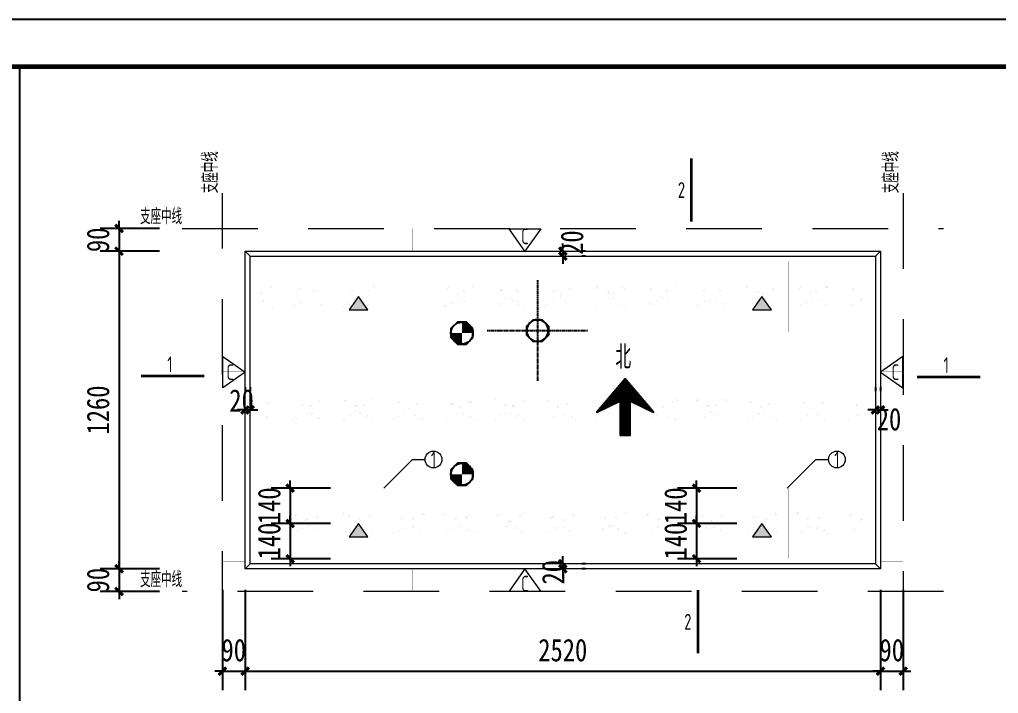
# Model space of a CAD drawing. Header units: millimetres. Extents: x 514 to 31055, y 121 to 26754.
# Drawn here: x 7801 to 11683, y 8562 to 11235 of the extents above; entities that cross this region are included whole.
import ezdxf
from ezdxf.enums import TextEntityAlignment as Align

# ---------------------------------------------------------------- set-up
doc = ezdxf.new("R2010")
doc.units = ezdxf.units.MM
doc.linetypes.add('DOTE', pattern=[2.42, 2, -0.2, 0.02, -0.2])
doc.linetypes.add('虚线', pattern=[500, 300, -200])
for name, color, linetype in [('000-86线盒详图', 7, 'Continuous'), ('a--r1', 92, 'Continuous'), ('PUB_DIM', 3, 'Continuous'), ('PUB_TITLE', 4, 'Continuous'), ('叠合板方向', 7, 'Continuous')]:
    doc.layers.add(name, color=color, linetype=linetype)
for name, color, linetype, lineweight in [('叠合板详图标注', 7, 'Continuous', 18), ('叠合板详图桁架筋', 6, 'Continuous', 35), ('叠合板详图边线', 4, 'Continuous', 18), ('叠合板详图钢筋', 1, 'Continuous', 35), ('拼缝定位线', 7, 'Continuous', 35), ('直线', 7, 'Continuous', 18), ('详图剖断线', 7, 'Continuous', 35)]:
    doc.layers.add(name, color=color, linetype=linetype, lineweight=lineweight)
doc.styles.add('样式 1', font='yjkeng.shx', dxfattribs={"width": 0.7, "height": 250, "bigfont": 'yjkchn.shx'})
doc.styles.add('黑体', font='simhei.ttf', dxfattribs={"width": 0.8})
doc.dimstyles.new('_TCH_ARCH&&30', dxfattribs={"dimtxt": 89.25, "dimasz": 30, "dimexe": 75, "dimexo": 90, "dimgap": 37.875, "dimtad": 1, "dimdec": 0, "dimzin": 0, "dimdsep": 46, "dimtxsty": '黑体', "dimblk": 'ARCHTICK', "dimcen": 0.09, "dimclrt": 7, "dimazin": 2, "dimtfac": 1, "dimtdec": 0, "dimtix": 1, "dimtmove": 2, "dimatfit": 3, "dimfxl": 30, "dimtolj": 1, "dimtzin": 0, "dimarcsym": 0})

# ---------------------------------------------------------------- blocks, each defined once
blk = doc.blocks.new('A$C364B4FF9')
at = {"color": 3}
blk.add_line((-45154, 58400), (-45154, 1000), dxfattribs=at)
at = {"layer": 'PUB_TITLE'}
blk.add_lwpolyline([(-84100, 0), (0, 0), (0, 59400), (-84100, 59400)], close=True, dxfattribs=at)
at = {"layer": 'PUB_TITLE', "const_width": 100}
blk.add_lwpolyline([(-83250, 1000), (-1000, 1000), (-1000, 58400), (-83250, 58400)], close=True, dxfattribs=at)
blk = doc.blocks.new('_ArchTick')
at = {"color": 0, "const_width": 0.4}
blk.add_lwpolyline([(-0.5, -0.5), (0.5, 0.5)], dxfattribs=at)
blk = doc.blocks.new('*D312')
at = {"layer": 'Defpoints', "color": 0, "transparency": 16777216}
for p in [(8445.3, 10406.6), (8195.3, 10316.6), (8445.3, 10316.6)]:
    blk.add_point(p, dxfattribs=at)
at = {"layer": 'PUB_DIM', "color": 0, "lineweight": -2, "transparency": 16777216}
for p, q in [((8355.3, 10406.6), (8120.3, 10406.6)), ((8195.3, 10406.6), (8195.3, 10436.6)), ((8195.3, 10406.6), (8195.3, 10316.6)), ((8355.3, 10316.6), (8120.3, 10316.6)), ((8195.3, 10316.6), (8195.3, 10286.6))]:
    blk.add_line(p, q, dxfattribs=at)
at = {"layer": 'PUB_DIM', "color": 0, "lineweight": -2, "transparency": 16777216, "xscale": 30, "yscale": 30, "zscale": 30}
for p, rotation in [((8195.3, 10406.6), 270), ((8195.3, 10316.6), 90)]:
    blk.add_blockref('_ArchTick', p, dxfattribs=dict(at, rotation=rotation))
at = {"layer": 'PUB_DIM', "color": 7, "transparency": 16777216, "insert": (8112.3, 10361.6), "char_height": 89.25, "attachment_point": 5, "rotation": 90, "style": '黑体'}
blk.add_mtext('\\A1;90', dxfattribs=at)
blk = doc.blocks.new('*D313')
at = {"layer": 'Defpoints', "color": 0, "transparency": 16777216}
for p in [(8445.3, 9056.6), (8195.3, 8966.6), (8445.3, 8966.6)]:
    blk.add_point(p, dxfattribs=at)
at = {"layer": 'PUB_DIM', "color": 0, "lineweight": -2, "transparency": 16777216}
for p, q in [((8195.3, 9056.6), (8195.3, 9086.6)), ((8355.3, 9056.6), (8120.3, 9056.6)), ((8195.3, 9056.6), (8195.3, 8966.6)), ((8355.3, 8966.6), (8120.3, 8966.6)), ((8195.3, 8966.6), (8195.3, 8936.6))]:
    blk.add_line(p, q, dxfattribs=at)
at = {"layer": 'PUB_DIM', "color": 0, "lineweight": -2, "transparency": 16777216, "xscale": 30, "yscale": 30, "zscale": 30}
for p, rotation in [((8195.3, 9056.6), 270), ((8195.3, 8966.6), 90)]:
    blk.add_blockref('_ArchTick', p, dxfattribs=dict(at, rotation=rotation))
at = {"layer": 'PUB_DIM', "color": 7, "transparency": 16777216, "insert": (8112.3, 9011.6), "char_height": 89.25, "attachment_point": 5, "rotation": 90, "style": '黑体'}
blk.add_mtext('\\A1;90', dxfattribs=at)
blk = doc.blocks.new('*D314')
at = {"layer": 'Defpoints', "color": 0, "transparency": 16777216}
for p in [(9124.2, 9376.6), (8874.2, 9236.6), (9124.2, 9236.6)]:
    blk.add_point(p, dxfattribs=at)
at = {"layer": 'PUB_DIM', "color": 0, "lineweight": -2, "transparency": 16777216}
for p, q in [((8874.2, 9376.6), (8874.2, 9406.6)), ((9034.2, 9376.6), (8799.2, 9376.6)), ((8874.2, 9376.6), (8874.2, 9236.6)), ((9034.2, 9236.6), (8799.2, 9236.6)), ((8874.2, 9236.6), (8874.2, 9206.6))]:
    blk.add_line(p, q, dxfattribs=at)
at = {"layer": 'PUB_DIM', "color": 0, "lineweight": -2, "transparency": 16777216, "xscale": 30, "yscale": 30, "zscale": 30}
for p, rotation in [((8874.2, 9376.6), 270), ((8874.2, 9236.6), 90)]:
    blk.add_blockref('_ArchTick', p, dxfattribs=dict(at, rotation=rotation))
at = {"layer": 'PUB_DIM', "color": 7, "transparency": 16777216, "insert": (8791.2, 9306.6), "char_height": 89.25, "attachment_point": 5, "rotation": 90, "style": '黑体'}
blk.add_mtext('\\A1;140', dxfattribs=at)
blk = doc.blocks.new('*D315')
at = {"layer": 'Defpoints', "color": 0, "transparency": 16777216}
for p in [(9124.2, 9236.6), (8874.2, 9096.6), (9124.2, 9096.6)]:
    blk.add_point(p, dxfattribs=at)
at = {"layer": 'PUB_DIM', "color": 0, "lineweight": -2, "transparency": 16777216}
for p, q in [((8874.2, 9236.6), (8874.2, 9266.6)), ((9034.2, 9236.6), (8799.2, 9236.6)), ((8874.2, 9236.6), (8874.2, 9096.6)), ((9034.2, 9096.6), (8799.2, 9096.6)), ((8874.2, 9096.6), (8874.2, 9066.6))]:
    blk.add_line(p, q, dxfattribs=at)
at = {"layer": 'PUB_DIM', "color": 0, "lineweight": -2, "transparency": 16777216, "xscale": 30, "yscale": 30, "zscale": 30}
for p, rotation in [((8874.2, 9236.6), 270), ((8874.2, 9096.6), 90)]:
    blk.add_blockref('_ArchTick', p, dxfattribs=dict(at, rotation=rotation))
at = {"layer": 'PUB_DIM', "color": 7, "transparency": 16777216, "insert": (8791.2, 9166.6), "char_height": 89.25, "attachment_point": 5, "rotation": 90, "style": '黑体'}
blk.add_mtext('\\A1;140', dxfattribs=at)
blk = doc.blocks.new('*D316')
at = {"layer": 'Defpoints', "color": 0, "transparency": 16777216}
for p in [(10736, 9376.6), (10486, 9236.6), (10736, 9236.6)]:
    blk.add_point(p, dxfattribs=at)
at = {"layer": 'PUB_DIM', "color": 0, "lineweight": -2, "transparency": 16777216}
for p, q in [((10486, 9376.6), (10486, 9406.6)), ((10646, 9376.6), (10411, 9376.6)), ((10486, 9376.6), (10486, 9236.6)), ((10646, 9236.6), (10411, 9236.6)), ((10486, 9236.6), (10486, 9206.6))]:
    blk.add_line(p, q, dxfattribs=at)
at = {"layer": 'PUB_DIM', "color": 0, "lineweight": -2, "transparency": 16777216, "xscale": 30, "yscale": 30, "zscale": 30}
for p, rotation in [((10486, 9376.6), 270), ((10486, 9236.6), 90)]:
    blk.add_blockref('_ArchTick', p, dxfattribs=dict(at, rotation=rotation))
at = {"layer": 'PUB_DIM', "color": 7, "transparency": 16777216, "insert": (10403, 9306.6), "char_height": 89.25, "attachment_point": 5, "rotation": 90, "style": '黑体'}
blk.add_mtext('\\A1;140', dxfattribs=at)
blk = doc.blocks.new('*D317')
at = {"layer": 'Defpoints', "color": 0, "transparency": 16777216}
for p in [(10736, 9236.6), (10486, 9096.6), (10736, 9096.6)]:
    blk.add_point(p, dxfattribs=at)
at = {"layer": 'PUB_DIM', "color": 0, "lineweight": -2, "transparency": 16777216}
for p, q in [((10486, 9236.6), (10486, 9266.6)), ((10646, 9236.6), (10411, 9236.6)), ((10486, 9236.6), (10486, 9096.6)), ((10646, 9096.6), (10411, 9096.6)), ((10486, 9096.6), (10486, 9066.6))]:
    blk.add_line(p, q, dxfattribs=at)
at = {"layer": 'PUB_DIM', "color": 0, "lineweight": -2, "transparency": 16777216, "xscale": 30, "yscale": 30, "zscale": 30}
for p, rotation in [((10486, 9236.6), 270), ((10486, 9096.6), 90)]:
    blk.add_blockref('_ArchTick', p, dxfattribs=dict(at, rotation=rotation))
at = {"layer": 'PUB_DIM', "color": 7, "transparency": 16777216, "insert": (10403, 9166.6), "char_height": 89.25, "attachment_point": 5, "rotation": 90, "style": '黑体'}
blk.add_mtext('\\A1;140', dxfattribs=at)
blk = doc.blocks.new('*D333')
at = {"layer": 'Defpoints', "color": 0, "transparency": 16777216}
for p in [(8695.3, 9063), (11215.3, 9063), (11215.3, 8650.5)]:
    blk.add_point(p, dxfattribs=at)
at = {"layer": 'PUB_DIM', "color": 0, "lineweight": -2, "transparency": 16777216}
for p, q in [((8695.3, 8973), (8695.3, 8575.5)), ((11215.3, 8973), (11215.3, 8575.5)), ((8695.3, 8650.5), (11215.3, 8650.5))]:
    blk.add_line(p, q, dxfattribs=at)
at = {"layer": 'PUB_DIM', "color": 0, "lineweight": -2, "transparency": 16777216, "xscale": 30, "yscale": 30, "zscale": 30, "rotation": 180}
blk.add_blockref('_ArchTick', (8695.3, 8650.5), dxfattribs=at)
at = {"layer": 'PUB_DIM', "color": 0, "lineweight": -2, "transparency": 16777216, "xscale": 30, "yscale": 30, "zscale": 30}
blk.add_blockref('_ArchTick', (11215.3, 8650.5), dxfattribs=at)
at = {"layer": 'PUB_DIM', "color": 7, "transparency": 16777216, "insert": (9955.3, 8733.5), "char_height": 89.25, "attachment_point": 5, "style": '黑体'}
blk.add_mtext('\\A1;2520', dxfattribs=at)
blk = doc.blocks.new('*D334')
at = {"layer": 'Defpoints', "color": 0, "transparency": 16777216}
for p in [(8445.3, 10316.6), (8195.3, 9056.6), (8445.3, 9056.6)]:
    blk.add_point(p, dxfattribs=at)
at = {"layer": 'PUB_DIM', "color": 0, "lineweight": -2, "transparency": 16777216}
for p, q in [((8355.3, 10316.6), (8120.3, 10316.6)), ((8195.3, 10316.6), (8195.3, 9056.6)), ((8355.3, 9056.6), (8120.3, 9056.6))]:
    blk.add_line(p, q, dxfattribs=at)
at = {"layer": 'PUB_DIM', "color": 0, "lineweight": -2, "transparency": 16777216, "xscale": 30, "yscale": 30, "zscale": 30}
for p, rotation in [((8195.3, 10316.6), 90), ((8195.3, 9056.6), 270)]:
    blk.add_blockref('_ArchTick', p, dxfattribs=dict(at, rotation=rotation))
at = {"layer": 'PUB_DIM', "color": 7, "transparency": 16777216, "insert": (8112.3, 9686.6), "char_height": 89.25, "attachment_point": 5, "rotation": 90, "style": '黑体'}
blk.add_mtext('\\A1;1260', dxfattribs=at)
blk = doc.blocks.new('*D335')
at = {"layer": 'Defpoints', "color": 0, "transparency": 16777216}
for p in [(9955.3, 9076.6), (9955.3, 9076.6), (9955.3, 9056.6)]:
    blk.add_point(p, dxfattribs=at)
at = {"layer": 'PUB_DIM', "color": 0, "lineweight": -2, "transparency": 16777216}
for p, q in [((9955.3, 9076.6), (9955.3, 9106.6)), ((9955.3, 9056.6), (9955.3, 9076.6)), ((9955.3, 9056.6), (9955.3, 9026.6)), ((10045.3, 9076.6), (10030.3, 9076.6)), ((10045.3, 9056.6), (10030.3, 9056.6))]:
    blk.add_line(p, q, dxfattribs=at)
at = {"layer": 'PUB_DIM', "color": 0, "lineweight": -2, "transparency": 16777216, "xscale": 30, "yscale": 30, "zscale": 30}
for p, rotation in [((9955.3, 9076.6), 270), ((9955.3, 9056.6), 90)]:
    blk.add_blockref('_ArchTick', p, dxfattribs=dict(at, rotation=rotation))
at = {"layer": 'PUB_DIM', "color": 7, "transparency": 16777216, "insert": (9918.2, 9042.7), "char_height": 89.25, "attachment_point": 5, "rotation": 90, "style": '黑体'}
blk.add_mtext('\\A1;20', dxfattribs=at)
blk = doc.blocks.new('*D336')
at = {"layer": 'Defpoints', "color": 0, "transparency": 16777216}
for p in [(9955.3, 10316.6), (9955.3, 10296.6), (9955.3, 10296.6)]:
    blk.add_point(p, dxfattribs=at)
at = {"layer": 'PUB_DIM', "color": 0, "lineweight": -2, "transparency": 16777216}
for p, q in [((9955.3, 10316.6), (9955.3, 10346.6)), ((9955.3, 10316.6), (9955.3, 10296.6)), ((9955.3, 10296.6), (9955.3, 10266.6)), ((10045.3, 10316.6), (10030.3, 10316.6)), ((10045.3, 10296.6), (10030.3, 10296.6))]:
    blk.add_line(p, q, dxfattribs=at)
at = {"layer": 'PUB_DIM', "color": 0, "lineweight": -2, "transparency": 16777216, "xscale": 30, "yscale": 30, "zscale": 30}
for p, rotation in [((9955.3, 10316.6), 270), ((9955.3, 10296.6), 90)]:
    blk.add_blockref('_ArchTick', p, dxfattribs=dict(at, rotation=rotation))
at = {"layer": 'PUB_DIM', "color": 7, "transparency": 16777216, "insert": (9992.3, 10350.5), "char_height": 89.25, "attachment_point": 5, "rotation": 90, "style": '黑体'}
blk.add_mtext('\\A1;20', dxfattribs=at)
blk = doc.blocks.new('*D337')
at = {"layer": 'Defpoints', "color": 0, "transparency": 16777216}
for p in [(8695.3, 9686.6), (8715.3, 9686.6), (8715.3, 9686.6)]:
    blk.add_point(p, dxfattribs=at)
at = {"layer": 'PUB_DIM', "color": 0, "lineweight": -2, "transparency": 16777216}
for p, q in [((8695.3, 9776.6), (8695.3, 9761.6)), ((8715.3, 9776.6), (8715.3, 9761.6)), ((8695.3, 9686.6), (8665.3, 9686.6)), ((8695.3, 9686.6), (8715.3, 9686.6)), ((8715.3, 9686.6), (8745.3, 9686.6))]:
    blk.add_line(p, q, dxfattribs=at)
at = {"layer": 'PUB_DIM', "color": 0, "lineweight": -2, "transparency": 16777216, "xscale": 30, "yscale": 30, "zscale": 30}
blk.add_blockref('_ArchTick', (8695.3, 9686.6), dxfattribs=at)
at = {"layer": 'PUB_DIM', "color": 0, "lineweight": -2, "transparency": 16777216, "xscale": 30, "yscale": 30, "zscale": 30, "rotation": 180}
blk.add_blockref('_ArchTick', (8715.3, 9686.6), dxfattribs=at)
at = {"layer": 'PUB_DIM', "color": 7, "transparency": 16777216, "insert": (8681.4, 9723.6), "char_height": 89.25, "attachment_point": 5, "style": '黑体'}
blk.add_mtext('\\A1;20', dxfattribs=at)
blk = doc.blocks.new('*D338')
at = {"layer": 'Defpoints', "color": 0, "transparency": 16777216}
for p in [(11195.3, 9686.6), (11195.3, 9686.6), (11215.3, 9686.6)]:
    blk.add_point(p, dxfattribs=at)
at = {"layer": 'PUB_DIM', "color": 0, "lineweight": -2, "transparency": 16777216}
for p, q in [((11195.3, 9776.6), (11195.3, 9761.6)), ((11215.3, 9776.6), (11215.3, 9761.6)), ((11195.3, 9686.6), (11165.3, 9686.6)), ((11215.3, 9686.6), (11195.3, 9686.6)), ((11215.3, 9686.6), (11245.3, 9686.6))]:
    blk.add_line(p, q, dxfattribs=at)
at = {"layer": 'PUB_DIM', "color": 0, "lineweight": -2, "transparency": 16777216, "xscale": 30, "yscale": 30, "zscale": 30}
blk.add_blockref('_ArchTick', (11195.3, 9686.6), dxfattribs=at)
at = {"layer": 'PUB_DIM', "color": 0, "lineweight": -2, "transparency": 16777216, "xscale": 30, "yscale": 30, "zscale": 30, "rotation": 180}
blk.add_blockref('_ArchTick', (11215.3, 9686.6), dxfattribs=at)
at = {"layer": 'PUB_DIM', "color": 7, "transparency": 16777216, "insert": (11249.2, 9649.5), "char_height": 89.25, "attachment_point": 5, "style": '黑体'}
blk.add_mtext('\\A1;20', dxfattribs=at)
blk = doc.blocks.new('*D339')
at = {"layer": 'Defpoints', "color": 0, "transparency": 16777216}
for p in [(8605.3, 9063), (8695.3, 9063), (8695.3, 8650.5)]:
    blk.add_point(p, dxfattribs=at)
at = {"layer": 'PUB_DIM', "color": 0, "lineweight": -2, "transparency": 16777216}
for p, q in [((8605.3, 8973), (8605.3, 8575.5)), ((8695.3, 8973), (8695.3, 8575.5)), ((8605.3, 8650.5), (8575.3, 8650.5)), ((8605.3, 8650.5), (8695.3, 8650.5)), ((8695.3, 8650.5), (8725.3, 8650.5))]:
    blk.add_line(p, q, dxfattribs=at)
at = {"layer": 'PUB_DIM', "color": 0, "lineweight": -2, "transparency": 16777216, "xscale": 30, "yscale": 30, "zscale": 30}
blk.add_blockref('_ArchTick', (8605.3, 8650.5), dxfattribs=at)
at = {"layer": 'PUB_DIM', "color": 0, "lineweight": -2, "transparency": 16777216, "xscale": 30, "yscale": 30, "zscale": 30, "rotation": 180}
blk.add_blockref('_ArchTick', (8695.3, 8650.5), dxfattribs=at)
at = {"layer": 'PUB_DIM', "color": 7, "transparency": 16777216, "insert": (8650.3, 8733.5), "char_height": 89.25, "attachment_point": 5, "style": '黑体'}
blk.add_mtext('\\A1;90', dxfattribs=at)
blk = doc.blocks.new('*D340')
at = {"layer": 'Defpoints', "color": 0, "transparency": 16777216}
for p in [(11215.3, 9063), (11305.3, 9063), (11305.3, 8650.5)]:
    blk.add_point(p, dxfattribs=at)
at = {"layer": 'PUB_DIM', "color": 0, "lineweight": -2, "transparency": 16777216}
for p, q in [((11215.3, 8973), (11215.3, 8575.5)), ((11305.3, 8973), (11305.3, 8575.5)), ((11215.3, 8650.5), (11185.3, 8650.5)), ((11215.3, 8650.5), (11305.3, 8650.5)), ((11305.3, 8650.5), (11335.3, 8650.5))]:
    blk.add_line(p, q, dxfattribs=at)
at = {"layer": 'PUB_DIM', "color": 0, "lineweight": -2, "transparency": 16777216, "xscale": 30, "yscale": 30, "zscale": 30}
blk.add_blockref('_ArchTick', (11215.3, 8650.5), dxfattribs=at)
at = {"layer": 'PUB_DIM', "color": 0, "lineweight": -2, "transparency": 16777216, "xscale": 30, "yscale": 30, "zscale": 30, "rotation": 180}
blk.add_blockref('_ArchTick', (11305.3, 8650.5), dxfattribs=at)
at = {"layer": 'PUB_DIM', "color": 7, "transparency": 16777216, "insert": (11260.3, 8733.5), "char_height": 89.25, "attachment_point": 5, "style": '黑体'}
blk.add_mtext('\\A1;90', dxfattribs=at)
blk = doc.blocks.new('dfkjvnf')
h = blk.add_hatch()
h.set_pattern_fill('ANSI37', color=3, scale=1.25)
h.set_pattern_definition([(45, (0, 0), (-1.403165019, 1.403165019), []), (135, (0, 0), (-1.403165019, -1.403165019), [])])
h.paths.add_polyline_path([(177216.7, 108065.5), (177216.7, 107929.1), (177257.5, 107929.1), (177257.5, 108065.5), (177349.4, 108020.3), (177237.1, 108153), (177124.8, 108020.3)])
at = {"layer": '叠合板方向'}
blk.add_lwpolyline([(177216.7, 108065.5), (177216.7, 107929.1), (177257.5, 107929.1), (177257.5, 108065.5), (177349.4, 108020.3), (177237.1, 108153), (177124.8, 108020.3), (177216.7, 108065.5)], dxfattribs=at)
at = {"layer": '叠合板详图标注', "linetype": 'Continuous', "style": '样式 1', "width": 0.7}
blk.add_text('北', height=93.8, dxfattribs=at).set_placement((177260.7, 108163.9), align=Align.BOTTOM_RIGHT)
blk = doc.blocks.new('34523543')
at = {"layer": '000-86线盒详图', "color": 5, "linetype": 'DOTE', "ltscale": 0.05}
for p, q in [((0, 200), (0, -200)), ((200, 0), (-200, 0))]:
    blk.add_line(p, q, dxfattribs=at)
at = {"layer": '000-86线盒详图', "color": 7}
blk.add_lwpolyline([(43, 17.8), (17.8, 43), (-17.8, 43), (-43, 17.8), (-43, -17.8), (-17.8, -43), (17.8, -43), (43, -17.8)], close=True, dxfattribs=at)
blk.add_circle((0, 0), 43, dxfattribs=at)
blk = doc.blocks.new('A$C6CB76205')
at = {"layer": '000-86线盒详图'}
h = blk.add_hatch(color=1, dxfattribs=at)
h.dxf.hatch_style = 1
h.paths.add_polyline_path([(0, 75.1), (0, 0), (75.2, 0, 0.414253)])
h = blk.add_hatch(color=1, dxfattribs=at)
h.dxf.hatch_style = 1
h.paths.add_polyline_path([(-75.1, 0), (0, 0), (0, -75.1, -0.414253)])
at = {"layer": '000-86线盒详图', "color": 1}
blk.add_lwpolyline([(75.2, 31.1), (31.1, 75.1), (-31.1, 75.1), (-75.1, 31.1), (-75.1, -31.1), (-31.1, -75.1), (31.1, -75.1), (75.2, -31.1)], close=True, dxfattribs=at)
blk.add_circle((0, 0), 75.1, dxfattribs=at)

msp = doc.modelspace()

# ---------------------------------------------------------------- hatches: boundary and pattern name
at = {"layer": '叠合板详图钢筋', "lineweight": 18}
for points in [[(9145.3, 10136.6), (9107.8, 10083.5), (9182.8, 10083.5)], [(10745.3, 10136.6), (10707.8, 10083.5), (10782.8, 10083.5)], [(9145.3, 9236.6), (9107.8, 9183.5), (9182.8, 9183.5)], [(10745.3, 9236.6), (10707.8, 9183.5), (10782.8, 9183.5)]]:
    msp.add_hatch(color=256, dxfattribs=at).paths.add_polyline_path(points)

# ---------------------------------------------------------------- linework, layer by layer
at = {"layer": '叠合板详图标注'}
for points in [[(9805.3, 10316.6), (9742.8, 10404.9), (9867.8, 10404.9)], [(8695.3, 9836.6), (8606.9, 9774.1), (8606.9, 9899.1)], [(11215.3, 9836.6), (11303.6, 9774.1), (11303.6, 9899.1)], [(9805.3, 9056.6), (9742.8, 8968.2), (9867.8, 8968.2)]]:
    msp.add_lwpolyline(points, close=True, dxfattribs=at)
at = {"layer": '叠合板详图桁架筋', "color": 8, "lineweight": 35, "const_width": 0.045}
for points in [[(8743.9, 10148.2), (8803.9, 10179.2), (8806.6, 10173.9), (8746.6, 10142.9)], [(8886.6, 10179.2), (8945.3, 10148.9), (9003.9, 10179.2), (9006.6, 10173.9), (8945.3, 10142.2), (8883.9, 10173.9)], [(9086.6, 10179.2), (9145.3, 10148.9), (9203.9, 10179.2), (9206.6, 10173.9), (9145.3, 10142.2), (9083.9, 10173.9)], [(9486.6, 10179.2), (9545.3, 10148.9), (9603.9, 10179.2), (9606.6, 10173.9), (9545.3, 10142.2), (9483.9, 10173.9)], [(9686.6, 10179.2), (9745.3, 10148.9), (9803.9, 10179.2), (9806.6, 10173.9), (9745.3, 10142.2), (9683.9, 10173.9)], [(9886.6, 10179.2), (9945.3, 10148.9), (10003.9, 10179.2), (10006.6, 10173.9), (9945.3, 10142.2), (9883.9, 10173.9)], [(10086.6, 10179.2), (10145.3, 10148.9), (10203.9, 10179.2), (10206.6, 10173.9), (10145.3, 10142.2), (10083.9, 10173.9)], [(10286.6, 10179.2), (10345.3, 10148.9), (10403.9, 10179.2), (10406.6, 10173.9), (10345.3, 10142.2), (10283.9, 10173.9)], [(10486.6, 10179.2), (10545.3, 10148.9), (10603.9, 10179.2), (10606.6, 10173.9), (10545.3, 10142.2), (10483.9, 10173.9)], [(10686.6, 10179.2), (10745.3, 10148.9), (10803.9, 10179.2), (10806.6, 10173.9), (10745.3, 10142.2), (10683.9, 10173.9)], [(10886.6, 10179.2), (10945.3, 10148.9), (11003.9, 10179.2), (11006.6, 10173.9), (10945.3, 10142.2), (10883.9, 10173.9)], [(11086.6, 10179.2), (11146.6, 10148.2), (11143.9, 10142.9), (11083.9, 10173.9)], [(8745.3, 10140.6), (11165.3, 10140.6), (11165.3, 10132.6), (8745.3, 10132.6)], [(8883.8, 10099.2), (8945.3, 10133), (9006.7, 10099.2), (9003.8, 10093.9), (8945.3, 10126.1), (8886.7, 10093.9)], [(9083.8, 10099.2), (9145.3, 10133), (9206.7, 10099.2), (9203.8, 10093.9), (9145.3, 10126.1), (9086.7, 10093.9)], [(9483.8, 10099.2), (9545.3, 10133), (9606.7, 10099.2), (9603.8, 10093.9), (9545.3, 10126.1), (9486.7, 10093.9)], [(9683.8, 10099.2), (9745.3, 10133), (9806.7, 10099.2), (9803.8, 10093.9), (9745.3, 10126.1), (9686.7, 10093.9)], [(9883.8, 10099.2), (9945.3, 10133), (10006.7, 10099.2), (10003.8, 10093.9), (9945.3, 10126.1), (9886.7, 10093.9)], [(10083.8, 10099.2), (10145.3, 10133), (10206.7, 10099.2), (10203.8, 10093.9), (10145.3, 10126.1), (10086.7, 10093.9)], [(10283.8, 10099.2), (10345.3, 10133), (10406.7, 10099.2), (10403.8, 10093.9), (10345.3, 10126.1), (10286.7, 10093.9)], [(10483.8, 10099.2), (10545.3, 10133), (10606.7, 10099.2), (10603.8, 10093.9), (10545.3, 10126.1), (10486.7, 10093.9)], [(10683.8, 10099.2), (10745.3, 10133), (10806.7, 10099.2), (10803.8, 10093.9), (10745.3, 10126.1), (10686.7, 10093.9)], [(10883.8, 10099.2), (10945.3, 10133), (11006.7, 10099.2), (11003.8, 10093.9), (10945.3, 10126.1), (10886.7, 10093.9)], [(8746.6, 10130.2), (8806.6, 10099.2), (8803.9, 10093.9), (8743.9, 10124.9)], [(11083.9, 10099.2), (11143.9, 10130.2), (11146.6, 10124.9), (11086.6, 10093.9)], [(8743.9, 9698.2), (8803.9, 9729.2), (8806.6, 9723.9), (8746.6, 9692.9)], [(8886.6, 9729.2), (8945.3, 9698.9), (9003.9, 9729.2), (9006.6, 9723.9), (8945.3, 9692.2), (8883.9, 9723.9)], [(9086.6, 9729.2), (9145.3, 9698.9), (9203.9, 9729.2), (9206.6, 9723.9), (9145.3, 9692.2), (9083.9, 9723.9)], [(9286.6, 9729.2), (9345.3, 9698.9), (9403.9, 9729.2), (9406.6, 9723.9), (9345.3, 9692.2), (9283.9, 9723.9)], [(9486.6, 9729.2), (9545.3, 9698.9), (9603.9, 9729.2), (9606.6, 9723.9), (9545.3, 9692.2), (9483.9, 9723.9)], [(9686.6, 9729.2), (9745.3, 9698.9), (9803.9, 9729.2), (9806.6, 9723.9), (9745.3, 9692.2), (9683.9, 9723.9)], [(9886.6, 9729.2), (9945.3, 9698.9), (10003.9, 9729.2), (10006.6, 9723.9), (9945.3, 9692.2), (9883.9, 9723.9)], [(10086.6, 9729.2), (10145.3, 9698.9), (10203.9, 9729.2), (10206.6, 9723.9), (10145.3, 9692.2), (10083.9, 9723.9)], [(10286.6, 9729.2), (10345.3, 9698.9), (10403.9, 9729.2), (10406.6, 9723.9), (10345.3, 9692.2), (10283.9, 9723.9)], [(10486.6, 9729.2), (10545.3, 9698.9), (10603.9, 9729.2), (10606.6, 9723.9), (10545.3, 9692.2), (10483.9, 9723.9)], [(10686.6, 9729.2), (10745.3, 9698.9), (10803.9, 9729.2), (10806.6, 9723.9), (10745.3, 9692.2), (10683.9, 9723.9)], [(10886.6, 9729.2), (10945.3, 9698.9), (11003.9, 9729.2), (11006.6, 9723.9), (10945.3, 9692.2), (10883.9, 9723.9)], [(11086.6, 9729.2), (11146.6, 9698.2), (11143.9, 9692.9), (11083.9, 9723.9)], [(8746.6, 9680.2), (8806.6, 9649.2), (8803.9, 9643.9), (8743.9, 9674.9)], [(8745.3, 9690.6), (11165.3, 9690.6), (11165.3, 9682.6), (8745.3, 9682.6)], [(8883.8, 9649.2), (8945.3, 9683), (9006.7, 9649.2), (9003.8, 9643.9), (8945.3, 9676.1), (8886.7, 9643.9)], [(9083.8, 9649.2), (9145.3, 9683), (9206.7, 9649.2), (9203.8, 9643.9), (9145.3, 9676.1), (9086.7, 9643.9)], [(9283.8, 9649.2), (9345.3, 9683), (9406.7, 9649.2), (9403.8, 9643.9), (9345.3, 9676.1), (9286.7, 9643.9)], [(9483.8, 9649.2), (9545.3, 9683), (9606.7, 9649.2), (9603.8, 9643.9), (9545.3, 9676.1), (9486.7, 9643.9)], [(9683.8, 9649.2), (9745.3, 9683), (9806.7, 9649.2), (9803.8, 9643.9), (9745.3, 9676.1), (9686.7, 9643.9)], [(9883.8, 9649.2), (9945.3, 9683), (10006.7, 9649.2), (10003.8, 9643.9), (9945.3, 9676.1), (9886.7, 9643.9)], [(10083.8, 9649.2), (10145.3, 9683), (10206.7, 9649.2), (10203.8, 9643.9), (10145.3, 9676.1), (10086.7, 9643.9)], [(10283.8, 9649.2), (10345.3, 9683), (10406.7, 9649.2), (10403.8, 9643.9), (10345.3, 9676.1), (10286.7, 9643.9)], [(10483.8, 9649.2), (10545.3, 9683), (10606.7, 9649.2), (10603.8, 9643.9), (10545.3, 9676.1), (10486.7, 9643.9)], [(10683.8, 9649.2), (10745.3, 9683), (10806.7, 9649.2), (10803.8, 9643.9), (10745.3, 9676.1), (10686.7, 9643.9)], [(10883.8, 9649.2), (10945.3, 9683), (11006.7, 9649.2), (11003.8, 9643.9), (10945.3, 9676.1), (10886.7, 9643.9)], [(11083.9, 9649.2), (11143.9, 9680.2), (11146.6, 9674.9), (11086.6, 9643.9)], [(8743.9, 9248.2), (8803.9, 9279.2), (8806.6, 9273.9), (8746.6, 9242.9)], [(8886.6, 9279.2), (8945.3, 9248.9), (9003.9, 9279.2), (9006.6, 9273.9), (8945.3, 9242.2), (8883.9, 9273.9)], [(9086.6, 9279.2), (9145.3, 9248.9), (9203.9, 9279.2), (9206.6, 9273.9), (9145.3, 9242.2), (9083.9, 9273.9)], [(9286.6, 9279.2), (9345.3, 9248.9), (9403.9, 9279.2), (9406.6, 9273.9), (9345.3, 9242.2), (9283.9, 9273.9)], [(9486.6, 9279.2), (9545.3, 9248.9), (9603.9, 9279.2), (9606.6, 9273.9), (9545.3, 9242.2), (9483.9, 9273.9)], [(9686.6, 9279.2), (9745.3, 9248.9), (9803.9, 9279.2), (9806.6, 9273.9), (9745.3, 9242.2), (9683.9, 9273.9)], [(9886.6, 9279.2), (9945.3, 9248.9), (10003.9, 9279.2), (10006.6, 9273.9), (9945.3, 9242.2), (9883.9, 9273.9)], [(10086.6, 9279.2), (10145.3, 9248.9), (10203.9, 9279.2), (10206.6, 9273.9), (10145.3, 9242.2), (10083.9, 9273.9)], [(10286.6, 9279.2), (10345.3, 9248.9), (10403.9, 9279.2), (10406.6, 9273.9), (10345.3, 9242.2), (10283.9, 9273.9)], [(10486.6, 9279.2), (10545.3, 9248.9), (10603.9, 9279.2), (10606.6, 9273.9), (10545.3, 9242.2), (10483.9, 9273.9)], [(10686.6, 9279.2), (10745.3, 9248.9), (10803.9, 9279.2), (10806.6, 9273.9), (10745.3, 9242.2), (10683.9, 9273.9)], [(10886.6, 9279.2), (10945.3, 9248.9), (11003.9, 9279.2), (11006.6, 9273.9), (10945.3, 9242.2), (10883.9, 9273.9)], [(11086.6, 9279.2), (11146.6, 9248.2), (11143.9, 9242.9), (11083.9, 9273.9)], [(8745.3, 9240.6), (11165.3, 9240.6), (11165.3, 9232.6), (8745.3, 9232.6)], [(8746.6, 9230.2), (8806.6, 9199.2), (8803.9, 9193.9), (8743.9, 9224.9)], [(8883.8, 9199.2), (8945.3, 9233), (9006.7, 9199.2), (9003.8, 9193.9), (8945.3, 9226.1), (8886.7, 9193.9)], [(9083.8, 9199.2), (9145.3, 9233), (9206.7, 9199.2), (9203.8, 9193.9), (9145.3, 9226.1), (9086.7, 9193.9)], [(9283.8, 9199.2), (9345.3, 9233), (9406.7, 9199.2), (9403.8, 9193.9), (9345.3, 9226.1), (9286.7, 9193.9)], [(9483.8, 9199.2), (9545.3, 9233), (9606.7, 9199.2), (9603.8, 9193.9), (9545.3, 9226.1), (9486.7, 9193.9)], [(9683.8, 9199.2), (9745.3, 9233), (9806.7, 9199.2), (9803.8, 9193.9), (9745.3, 9226.1), (9686.7, 9193.9)], [(9883.8, 9199.2), (9945.3, 9233), (10006.7, 9199.2), (10003.8, 9193.9), (9945.3, 9226.1), (9886.7, 9193.9)], [(10083.8, 9199.2), (10145.3, 9233), (10206.7, 9199.2), (10203.8, 9193.9), (10145.3, 9226.1), (10086.7, 9193.9)], [(10283.8, 9199.2), (10345.3, 9233), (10406.7, 9199.2), (10403.8, 9193.9), (10345.3, 9226.1), (10286.7, 9193.9)], [(10483.8, 9199.2), (10545.3, 9233), (10606.7, 9199.2), (10603.8, 9193.9), (10545.3, 9226.1), (10486.7, 9193.9)], [(10683.8, 9199.2), (10745.3, 9233), (10806.7, 9199.2), (10803.8, 9193.9), (10745.3, 9226.1), (10686.7, 9193.9)], [(10883.8, 9199.2), (10945.3, 9233), (11006.7, 9199.2), (11003.8, 9193.9), (10945.3, 9226.1), (10886.7, 9193.9)], [(11083.9, 9199.2), (11143.9, 9230.2), (11146.6, 9224.9), (11086.6, 9193.9)]]:
    msp.add_lwpolyline(points, close=True, dxfattribs=at)
at = {"layer": '叠合板详图边线', "lineweight": 18}
for p, q in [((8695.3, 10316.6), (8715.3, 10296.6)), ((11215.3, 10316.6), (11195.3, 10296.6)), ((8695.3, 9056.6), (8715.3, 9076.6)), ((11215.3, 9056.6), (11195.3, 9076.6))]:
    msp.add_line(p, q, dxfattribs=at)
for points in [[(8695.3, 10316.6), (11215.3, 10316.6), (11215.3, 9056.6), (8695.3, 9056.6)], [(8715.3, 10296.6), (11195.3, 10296.6), (11195.3, 9076.6), (8715.3, 9076.6)]]:
    msp.add_lwpolyline(points, close=True, dxfattribs=at)
at = {"layer": '叠合板详图钢筋', "lineweight": 18, "const_width": 0.045}
for points in [[(8751.3, 10316.6), (8751.3, 10406.6), (8759.3, 10406.6), (8759.3, 10316.6)], [(8901.3, 10316.6), (8901.3, 10406.6), (8909.3, 10406.6), (8909.3, 10316.6)], [(9051.3, 10316.6), (9051.3, 10406.6), (9059.3, 10406.6), (9059.3, 10316.6)], [(9201.3, 10316.6), (9201.3, 10406.6), (9209.3, 10406.6), (9209.3, 10316.6)], [(9351.3, 10316.6), (9351.3, 10406.6), (9359.3, 10406.6), (9359.3, 10316.6)], [(9501.3, 10316.6), (9501.3, 10406.6), (9509.3, 10406.6), (9509.3, 10316.6)], [(9651.3, 10316.6), (9651.3, 10406.6), (9659.3, 10406.6), (9659.3, 10316.6)], [(9801.3, 10316.6), (9801.3, 10406.6), (9809.3, 10406.6), (9809.3, 10316.6)], [(9951.3, 10316.6), (9951.3, 10406.6), (9959.3, 10406.6), (9959.3, 10316.6)], [(10101.3, 10316.6), (10101.3, 10406.6), (10109.3, 10406.6), (10109.3, 10316.6)], [(10251.3, 10316.6), (10251.3, 10406.6), (10259.3, 10406.6), (10259.3, 10316.6)], [(10401.3, 10316.6), (10401.3, 10406.6), (10409.3, 10406.6), (10409.3, 10316.6)], [(10551.3, 10316.6), (10551.3, 10406.6), (10559.3, 10406.6), (10559.3, 10316.6)], [(10701.3, 10316.6), (10701.3, 10406.6), (10709.3, 10406.6), (10709.3, 10316.6)], [(10851.3, 10316.6), (10851.3, 10406.6), (10859.3, 10406.6), (10859.3, 10316.6)], [(11001.3, 10316.6), (11001.3, 10406.6), (11009.3, 10406.6), (11009.3, 10316.6)], [(11151.3, 10316.6), (11151.3, 10406.6), (11159.3, 10406.6), (11159.3, 10316.6)], [(8605.3, 10295.6), (8695.3, 10295.6), (8695.3, 10287.6), (8605.3, 10287.6)], [(11215.3, 10295.6), (11305.3, 10295.6), (11305.3, 10287.6), (11215.3, 10287.6)], [(9041.3, 9996.6), (9041.3, 10276.6), (9049.3, 10276.6), (9049.3, 9996.6)], [(9241.3, 9996.6), (9241.3, 10276.6), (9249.3, 10276.6), (9249.3, 9996.6)], [(10641.3, 9996.6), (10641.3, 10276.6), (10649.3, 10276.6), (10649.3, 9996.6)], [(10841.3, 9996.6), (10841.3, 10276.6), (10849.3, 10276.6), (10849.3, 9996.6)], [(8605.3, 9990.6), (8695.3, 9990.6), (8695.3, 9982.6), (8605.3, 9982.6)], [(11215.3, 9990.6), (11305.3, 9990.6), (11305.3, 9982.6), (11215.3, 9982.6)], [(8605.3, 9840.6), (8695.3, 9840.6), (8695.3, 9832.6), (8605.3, 9832.6)], [(11215.3, 9840.6), (11305.3, 9840.6), (11305.3, 9832.6), (11215.3, 9832.6)], [(8605.3, 9540.6), (8695.3, 9540.6), (8695.3, 9532.6), (8605.3, 9532.6)], [(11215.3, 9540.6), (11305.3, 9540.6), (11305.3, 9532.6), (11215.3, 9532.6)], [(8605.3, 9390.6), (8695.3, 9390.6), (8695.3, 9382.6), (8605.3, 9382.6)], [(9041.3, 9096.6), (9041.3, 9376.6), (9049.3, 9376.6), (9049.3, 9096.6)], [(9241.3, 9096.6), (9241.3, 9376.6), (9249.3, 9376.6), (9249.3, 9096.6)], [(10641.3, 9096.6), (10641.3, 9376.6), (10649.3, 9376.6), (10649.3, 9096.6)], [(10841.3, 9096.6), (10841.3, 9376.6), (10849.3, 9376.6), (10849.3, 9096.6)], [(11215.3, 9390.6), (11305.3, 9390.6), (11305.3, 9382.6), (11215.3, 9382.6)], [(8605.3, 9085.6), (8695.3, 9085.6), (8695.3, 9077.6), (8605.3, 9077.6)], [(11215.3, 9085.6), (11305.3, 9085.6), (11305.3, 9077.6), (11215.3, 9077.6)], [(8751.3, 8966.6), (8751.3, 9056.6), (8759.3, 9056.6), (8759.3, 8966.6)], [(8901.3, 8966.6), (8901.3, 9056.6), (8909.3, 9056.6), (8909.3, 8966.6)], [(9051.3, 8966.6), (9051.3, 9056.6), (9059.3, 9056.6), (9059.3, 8966.6)], [(9201.3, 8966.6), (9201.3, 9056.6), (9209.3, 9056.6), (9209.3, 8966.6)], [(9351.3, 8966.6), (9351.3, 9056.6), (9359.3, 9056.6), (9359.3, 8966.6)], [(9501.3, 8966.6), (9501.3, 9056.6), (9509.3, 9056.6), (9509.3, 8966.6)], [(9651.3, 8966.6), (9651.3, 9056.6), (9659.3, 9056.6), (9659.3, 8966.6)], [(9801.3, 8966.6), (9801.3, 9056.6), (9809.3, 9056.6), (9809.3, 8966.6)], [(9951.3, 8966.6), (9951.3, 9056.6), (9959.3, 9056.6), (9959.3, 8966.6)], [(10101.3, 8966.6), (10101.3, 9056.6), (10109.3, 9056.6), (10109.3, 8966.6)], [(10251.3, 8966.6), (10251.3, 9056.6), (10259.3, 9056.6), (10259.3, 8966.6)], [(10401.3, 8966.6), (10401.3, 9056.6), (10409.3, 9056.6), (10409.3, 8966.6)], [(10551.3, 8966.6), (10551.3, 9056.6), (10559.3, 9056.6), (10559.3, 8966.6)], [(10701.3, 8966.6), (10701.3, 9056.6), (10709.3, 9056.6), (10709.3, 8966.6)], [(10851.3, 8966.6), (10851.3, 9056.6), (10859.3, 9056.6), (10859.3, 8966.6)], [(11001.3, 8966.6), (11001.3, 9056.6), (11009.3, 9056.6), (11009.3, 8966.6)], [(11151.3, 8966.6), (11151.3, 9056.6), (11159.3, 9056.6), (11159.3, 8966.6)]]:
    msp.add_lwpolyline(points, close=True, dxfattribs=at)
at = {"layer": '叠合板详图钢筋', "lineweight": 18}
for points in [[(9145.3, 10136.6), (9107.8, 10083.5), (9182.8, 10083.5)], [(10745.3, 10136.6), (10707.8, 10083.5), (10782.8, 10083.5)], [(9145.3, 9236.6), (9107.8, 9183.5), (9182.8, 9183.5)], [(10745.3, 9236.6), (10707.8, 9183.5), (10782.8, 9183.5)]]:
    msp.add_lwpolyline(points, close=True, dxfattribs=at)
at = {"layer": '拼缝定位线', "color": 8, "linetype": '虚线', "lineweight": 18}
for p, q in [((8605.3, 8826.6), (8605.3, 10546.6)), ((11305.3, 10546.6), (11305.3, 8826.6)), ((8445.3, 10406.6), (11465.3, 10406.6)), ((11465.3, 8966.6), (8445.3, 8966.6))]:
    msp.add_line(p, q, dxfattribs=at)
at = {"layer": '直线', "lineweight": 18}
for points in [[(9245.3, 9376.6), (9359, 9490.3), (9409.5, 9490.3)], [(10845.3, 9376.6), (10959, 9490.3), (11009.5, 9490.3)]]:
    msp.add_lwpolyline(points, dxfattribs=at)
for centre in [(9442.7, 9490.3), (11042.7, 9490.3)]:
    msp.add_circle(centre, 33.2, dxfattribs=at)
at = {"layer": '详图剖断线', "lineweight": 35}
for p, q in [((10465.3, 10434.1), (10465.3, 10684.1)), ((8532.7, 9821.4), (8282.7, 9821.4)), ((11361.3, 9818.4), (11611.3, 9818.4)), ((10490.5, 8971.5), (10490.5, 8721.5))]:
    msp.add_line(p, q, dxfattribs=at)

# ---------------------------------------------------------------- block references
msp.add_blockref('dfkjvnf', (-167034.3, -98342.4, 0))
at = {"layer": '000-86线盒详图', "xscale": -1, "rotation": 0.05287143864214805}
msp.add_blockref('34523543', (9855.3, 10001.6), dxfattribs=at)
at = {"layer": '000-86线盒详图', "color": 3, "xscale": 0.58, "yscale": 0.58, "zscale": 0.58}
for p in [(9555.3, 9991.6), (9555.3, 9431.6)]:
    msp.add_blockref('A$C6CB76205', p, dxfattribs=at)
at = {"layer": 'a--r1', "xscale": 0.1871100000000001, "yscale": 0.1871100000000001, "zscale": 0.1871100000000001}
msp.add_blockref('A$C364B4FF9', (16249.7, 121), dxfattribs=at)

# ---------------------------------------------------------------- texts
at = {"layer": '叠合板详图标注', "style": '样式 1', "width": 0.7}
for p in [(10440.3, 10559.1), (10465.5, 8846.5)]:
    msp.add_text('2', height=62.5, dxfattribs=at).set_placement(p, align=Align.MIDDLE_RIGHT)
for p in [(9805.3, 10375.5), (8636.3, 9836.6), (11274.2, 9836.6), (9805.3, 8997.6)]:
    msp.add_text('C', height=62.5, dxfattribs=at).set_placement(p, align=Align.MIDDLE_CENTER)
for p in [(8407.7, 9836.3), (11486.3, 9833.2)]:
    msp.add_text('1', height=62.5, dxfattribs=at).set_placement(p, align=Align.RIGHT)
at = {"layer": '拼缝定位线', "color": 8, "style": '样式 1', "width": 0.7}
for p in [(8588.4, 10546.6), (11288.4, 10546.6)]:
    msp.add_text('支座中线', height=62.5, rotation=90, dxfattribs=at).set_placement(p)
for p in [(8445.3, 10423.4), (8445.3, 8983.4)]:
    msp.add_text('支座中线', height=62.5, dxfattribs=at).set_placement(p, align=Align.RIGHT)
at = {"layer": '直线', "style": '样式 1', "width": 0.7}
for p in [(9442.7, 9490.3), (11042.7, 9490.3)]:
    msp.add_text('1', height=62.5, dxfattribs=at).set_placement(p, align=Align.MIDDLE_CENTER)

# ---------------------------------------------------------------- dimensions: what is measured, and where the dimension line sits
at = {"layer": 'PUB_DIM'}
for p1, p2, picture, middle in [((8445.3, 10406.6), (8445.3, 10316.6), '*D312', (8112.3, 10361.6)), ((9124.2, 9376.6), (9124.2, 9236.6), '*D314', (8791.2, 9306.6)), ((10736, 9376.6), (10736, 9236.6), '*D316', (10403, 9306.6)), ((9124.2, 9236.6), (9124.2, 9096.6), '*D315', (8791.2, 9166.6)), ((10736, 9236.6), (10736, 9096.6), '*D317', (10403, 9166.6)), ((8445.3, 9056.6), (8445.3, 8966.6), '*D313', (8112.3, 9011.6))]:
    dim = msp.add_aligned_dim(p1=p1, p2=p2, distance=-250, dimstyle='_TCH_ARCH&&30', dxfattribs=at)
    dim.commit()
    dim.dimension.update_dxf_attribs({"geometry": picture, "text_midpoint": middle})
for base, p1, p2, angle, picture, middle in [((9955.3, 10296.6), (9955.3, 10316.6), (9955.3, 10296.6), 270, '*D336', (9992.3, 10350.5)), ((8715.3, 9686.6), (8695.3, 9686.6), (8715.3, 9686.6), 0, '*D337', (8681.4, 9723.6)), ((11195.3, 9686.6), (11215.3, 9686.6), (11195.3, 9686.6), 180, '*D338', (11249.2, 9649.5)), ((9955.3, 9076.6), (9955.3, 9056.6), (9955.3, 9076.6), 90, '*D335', (9918.2, 9042.7))]:
    dim = msp.add_linear_dim(base=base, p1=p1, p2=p2, angle=angle, text='20', dimstyle='_TCH_ARCH&&30', dxfattribs=at)
    dim.commit()
    dim.dimension.update_dxf_attribs({"geometry": picture, "text_midpoint": middle, "dimtype": 161})
for p1, p2, distance, text, picture, middle in [((8445.3, 10316.6), (8445.3, 9056.6), -250, '1260', '*D334', (8112.3, 9686.6)), ((8605.3, 9063), (8695.3, 9063), -412.5, '90', '*D339', (8650.3, 8733.5)), ((8695.3, 9063), (11215.3, 9063), -412.5, '2520', '*D333', (9955.3, 8733.5)), ((11215.3, 9063), (11305.3, 9063), -412.5, '90', '*D340', (11260.3, 8733.5))]:
    dim = msp.add_aligned_dim(p1=p1, p2=p2, distance=distance, text=text, dimstyle='_TCH_ARCH&&30', dxfattribs=at)
    dim.commit()
    dim.dimension.update_dxf_attribs({"geometry": picture, "text_midpoint": middle})

doc.saveas('drawing.dxf')
